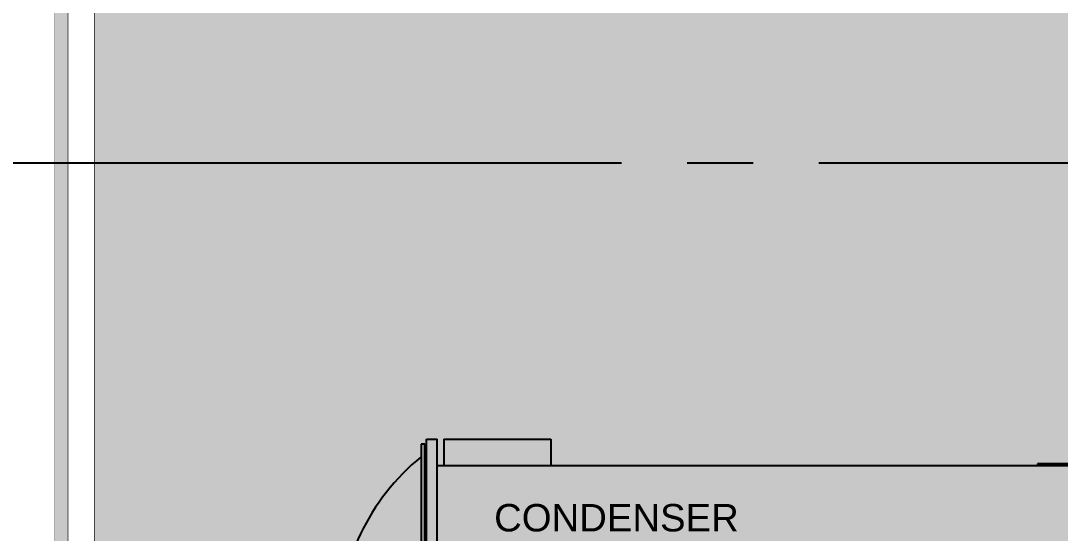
# Model space of a CAD drawing. Extents: x -18489 to 27370, y -8745 to 11880.
# Drawn here: x -14946.1 to -14551.6, y 2642 to 2836.4 of the extents above; entities that cross this region are included whole.
import ezdxf

# ---------------------------------------------------------------- set-up
doc = ezdxf.new("R2010")
doc.units = 0
doc.header["$LTSCALE"] = 100
doc.linetypes.add('X-CUB3-L10$0$COL-CEN-LIN', pattern=[3.25, 2.5, -0.25, 0.25, -0.25])
for name, color, linetype in [('188K-SM-03-F10-MECH-EQ-Y2257103$0$0 Xref', 8, 'Continuous'), ('188K-SM-03-F10-MECH-EQ-Y2257103$0$M-EQU-FOUNDATION', 8, 'Continuous'), ('188K-SM-03-F10-MECH-EQ-Y2257103$0$Micron CUP L10 HVAC EQU$0$M-MECH-EQU', 136, 'Continuous'), ('188K-SM-03-F10-MECH-EQ-Y2257103$0$Micron CUP L10 HVAC EQU$0$M-PHASE1 AREA', 252, 'Continuous'), ('X-CUB3-L10$0$CCL', 8, 'X-CUB3-L10$0$COL-CEN-LIN')]:
    doc.layers.add(name, color=color, linetype=linetype)
doc.styles.add('188K-SM-03-F10-MECH-EQ-Y2257103$0$Micron CUP L10 HVAC EQU$0$Standard', font='arial.ttf')

# ---------------------------------------------------------------- blocks, each defined once
blk = doc.blocks.new('X-CUB3-L10$0$CUB3-10')
at = {"layer": 'X-CUB3-L10$0$CCL'}
blk.add_line((720, 3502.459), (-5160, 3502.459), dxfattribs=at)
blk = doc.blocks.new('X-CUB3-L10')
at = {"layer": 'X-CUB3-L10$0$CCL'}
blk.add_blockref('X-CUB3-L10$0$CUB3-10', (-12838.15, -720), dxfattribs=at)
blk = doc.blocks.new('188K-SM-03-F10-MECH-EQ-Y2257103$0$Micron CUP L10 HVAC EQU$0$A$C0c53ceb0')
at = {"layer": '188K-SM-03-F10-MECH-EQ-Y2257103$0$Micron CUP L10 HVAC EQU$0$M-PHASE1 AREA'}
for p, q in [((13510.46054, 14485.38523), (13510.46054, 17603.1009)), ((13510.46054, 17603.1009), (13551.05577, 17603.1009)), ((13551.05577, 16156.62468), (13551.05577, 17603.1009)), ((13576.43008, 17603.1009), (13982.41909, 17603.1009)), ((13576.43008, 17603.1009), (13576.43008, 17501.50792)), ((13982.41909, 17603.1009), (13982.41909, 17501.50792)), ((13504.11755, 17584.1526), (13490.1363, 17584.1526)), ((13490.1363, 17584.1526), (13490.1363, 16175.57383)), ((13504.11755, 16175.57383), (13504.11755, 17584.1526)), ((13510.46112, 17535.97947), (13504.11755, 17535.97947)), ((18341.73308, 17501.50792), (13551.05577, 17501.50792)), ((15829.01807, 17509.19982), (15829.01807, 17501.50792)), ((16063.77077, 17509.19982), (15829.01807, 17509.19982))]:
    blk.add_line(p, q, dxfattribs=at)
blk.add_arc((14023.53359, 16879.86322), 845.57744, 129.10978441, 230.89021559, dxfattribs=at)
at = {"layer": '188K-SM-03-F10-MECH-EQ-Y2257103$0$Micron CUP L10 HVAC EQU$0$M-PHASE1 AREA', "insert": (13767.1096, 17356.84064), "char_height": 104.034676, "attachment_point": 1, "style": '188K-SM-03-F10-MECH-EQ-Y2257103$0$Micron CUP L10 HVAC EQU$0$Standard'}
blk.add_mtext('CONDENSER', dxfattribs=at)
blk = doc.blocks.new('188K-SM-03-F10-MECH-EQ-Y2257103$0$Micron CUP L10 HVAC EQU')
at = {"layer": '188K-SM-03-F10-MECH-EQ-Y2257103$0$Micron CUP L10 HVAC EQU$0$M-MECH-EQU'}
blk.add_blockref('188K-SM-03-F10-MECH-EQ-Y2257103$0$Micron CUP L10 HVAC EQU$0$A$C0c53ceb0', (-206166.7, 2082.2), dxfattribs=at)
blk = doc.blocks.new('188K-SM-03-F10-MECH-EQ-Y2257103')
at = {"layer": '188K-SM-03-F10-MECH-EQ-Y2257103$0$M-EQU-FOUNDATION'}
h = blk.add_hatch(dxfattribs=at)
h.set_pattern_fill('AR-CONC', color=256, scale=0.1)
h.set_pattern_definition([(50, (4473.521, 709.199), (18.218467, -1.593909), [1.905, -20.955]), (355, (4473.521, 709.2), (-3.524342, 19.105685), [1.524, -16.764058]), (100.45144, (4475.04, 709.066), (14.694125, 17.511775), [1.619001, -17.809024]), (46.1842, (4473.521, 714.28), (27.107904, -4.204233), [2.8575, -31.4325]), (96.63556, (4475.78, 713.93), (23.740413, 24.742612), [2.428502, -26.71356]), (351.18415, (4473.52, 714.28), (23.740413, 24.742612), [2.285997, -25.145973]), (21, (4476.061, 713.009), (15.161439, -10.22652), [1.905, -20.955]), (326, (4476.061, 713.01), (6.180203, 18.418797), [1.524, -16.764]), (71.45144, (4477.325, 712.157), (21.341642, 8.192277), [1.619001, -17.808994]), (37.5, (4473.5214, 709.199), (0.3088603, 8.4555039), [0, -16.5608, 0, -17.018, 0, -16.8275]), (7.5, (4473.521, 709.199), (6.6819663, 10.0180575), [0, -9.7028, 0, -16.1798, 0, -6.4135]), (327.5, (4467.857, 709.199), (13.5590595, -0.5728744), [0, -6.35, 0, -19.812, 0, -26.289]), (317.5, (4465.317, 709.199), (14.812918, 2.542649), [0, -8.255, 0, -13.1572, 0, -18.669])])
h.paths.add_polyline_path([(-14928.15, 5602.46), (-14278.15, 5602.46), (-14278.15, 1902.46), (-14928.15, 1902.46)], flags=16)
h.paths.add_polyline_path([(-14933.15, 5607.46), (-14273.15, 5607.46), (-14273.15, 1897.46), (-14933.15, 1897.46)])
h = blk.add_hatch(dxfattribs=at)
h.set_pattern_fill('AR-CONC', color=256, scale=0.3)
h.set_pattern_definition([(50, (4473.52, 709.2), (54.6554, -4.78173), [5.715, -62.865]), (355, (4473.52, 709.2), (-10.57303, 57.31705), [4.572, -50.29218]), (100.45144, (4478.076, 708.8), (44.08237, 52.53533), [4.857, -53.42707]), (46.1842, (4473.52, 724.44), (81.32371, -12.6127), [8.5725, -94.2975]), (96.63556, (4480.3, 723.39), (71.22124, 74.22784), [7.2855, -80.14068]), (351.18415, (4473.52, 724.44), (71.22124, 74.22784), [6.858, -75.43792]), (21, (4481.14, 720.63), (45.48432, -30.67956), [5.715, -62.865]), (326, (4481.14, 720.63), (18.54061, 55.25639), [4.572, -50.292]), (71.45144, (4484.93, 718.07), (64.02493, 24.57683), [4.857, -53.42698]), (37.5, (4473.521, 709.2), (0.926581, 25.366512), [0, -49.6824, 0, -51.054, 0, -50.4825]), (7.5, (4473.52, 709.2), (20.0459, 30.054172), [0, -29.1084, 0, -48.5394, 0, -19.2405]), (327.5, (4456.529, 709.2), (40.677179, -1.718623), [0, -19.05, 0, -59.436, 0, -78.867]), (317.5, (4448.91, 709.2), (44.438754, 7.62795), [0, -24.765, 0, -39.4716, 0, -56.007])])
h.paths.add_polyline_path([(-14918.15, 5592.46), (-14288.15, 5592.46), (-14288.15, 1912.46), (-14918.15, 1912.46)])
at = {"layer": '188K-SM-03-F10-MECH-EQ-Y2257103$0$M-EQU-FOUNDATION', "const_width": 0.2}
for points in [[(-14933.15, 5607.46), (-14273.15, 5607.46), (-14273.15, 1897.46), (-14933.15, 1897.46)], [(-14928.15, 5602.46), (-14278.15, 5602.46), (-14278.15, 1902.46), (-14928.15, 1902.46)], [(-14918.15, 5592.46), (-14288.15, 5592.46), (-14288.15, 1912.46), (-14918.15, 1912.46)]]:
    blk.add_lwpolyline(points, close=True, dxfattribs=at)
at = {"layer": '188K-SM-03-F10-MECH-EQ-Y2257103$0$0 Xref', "xscale": 0.1, "yscale": 0.1, "zscale": 0.1}
blk.add_blockref('188K-SM-03-F10-MECH-EQ-Y2257103$0$Micron CUP L10 HVAC EQU', (4473.52, 709.2), dxfattribs=at)

msp = doc.modelspace()

# ---------------------------------------------------------------- block references
msp.add_blockref('X-CUB3-L10', (0, 0))

# ---------------------------------------------------------------- next in the draw order: block references
msp.add_blockref('188K-SM-03-F10-MECH-EQ-Y2257103', (0, 0))

doc.saveas('drawing.dxf')
